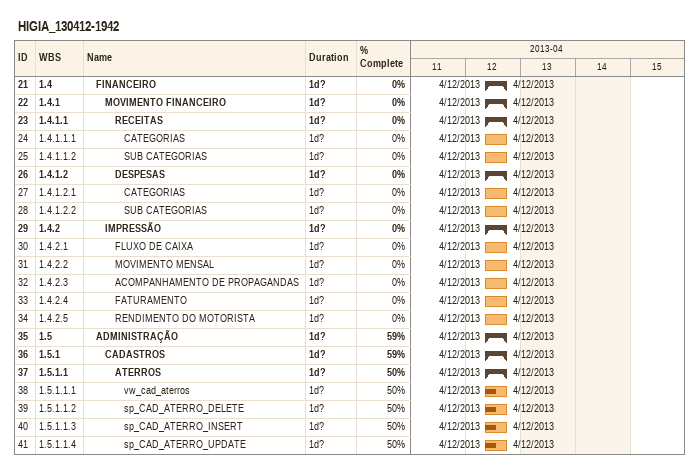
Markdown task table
HIGIA_130412-1942

| ID | WBS | Task | Duration | Start | Finish | % complete |
|---|---|---|---|---|---|---|
| 21 | 1.4 | **FINANCEIRO** | 1d? | 2013-04-12 | 2013-04-12 | 0 |
| 22 | 1.4.1 | **MOVIMENTO FINANCEIRO** | 1d? | 2013-04-12 | 2013-04-12 | 0 |
| 23 | 1.4.1.1 | **RECEITAS** | 1d? | 2013-04-12 | 2013-04-12 | 0 |
| 24 | 1.4.1.1.1 | CATEGORIAS | 1d? | 2013-04-12 | 2013-04-12 | 0 |
| 25 | 1.4.1.1.2 | SUB CATEGORIAS | 1d? | 2013-04-12 | 2013-04-12 | 0 |
| 26 | 1.4.1.2 | **DESPESAS** | 1d? | 2013-04-12 | 2013-04-12 | 0 |
| 27 | 1.4.1.2.1 | CATEGORIAS | 1d? | 2013-04-12 | 2013-04-12 | 0 |
| 28 | 1.4.1.2.2 | SUB CATEGORIAS | 1d? | 2013-04-12 | 2013-04-12 | 0 |
| 29 | 1.4.2 | **IMPRESSÃO** | 1d? | 2013-04-12 | 2013-04-12 | 0 |
| 30 | 1.4.2.1 | FLUXO DE CAIXA | 1d? | 2013-04-12 | 2013-04-12 | 0 |
| 31 | 1.4.2.2 | MOVIMENTO MENSAL | 1d? | 2013-04-12 | 2013-04-12 | 0 |
| 32 | 1.4.2.3 | ACOMPANHAMENTO DE PROPAGANDAS | 1d? | 2013-04-12 | 2013-04-12 | 0 |
| 33 | 1.4.2.4 | FATURAMENTO | 1d? | 2013-04-12 | 2013-04-12 | 0 |
| 34 | 1.4.2.5 | RENDIMENTO DO MOTORISTA | 1d? | 2013-04-12 | 2013-04-12 | 0 |
| 35 | 1.5 | **ADMINISTRAÇÃO** | 1d? | 2013-04-12 | 2013-04-12 | 59 |
| 36 | 1.5.1 | **CADASTROS** | 1d? | 2013-04-12 | 2013-04-12 | 59 |
| 37 | 1.5.1.1 | **ATERROS** | 1d? | 2013-04-12 | 2013-04-12 | 50 |
| 38 | 1.5.1.1.1 | vw_cad_aterros | 1d? | 2013-04-12 | 2013-04-12 | 50 |
| 39 | 1.5.1.1.2 | sp_CAD_ATERRO_DELETE | 1d? | 2013-04-12 | 2013-04-12 | 50 |
| 40 | 1.5.1.1.3 | sp_CAD_ATERRO_INSERT | 1d? | 2013-04-12 | 2013-04-12 | 50 |
| 41 | 1.5.1.1.4 | sp_CAD_ATERRO_UPDATE | 1d? | 2013-04-12 | 2013-04-12 | 50 |
